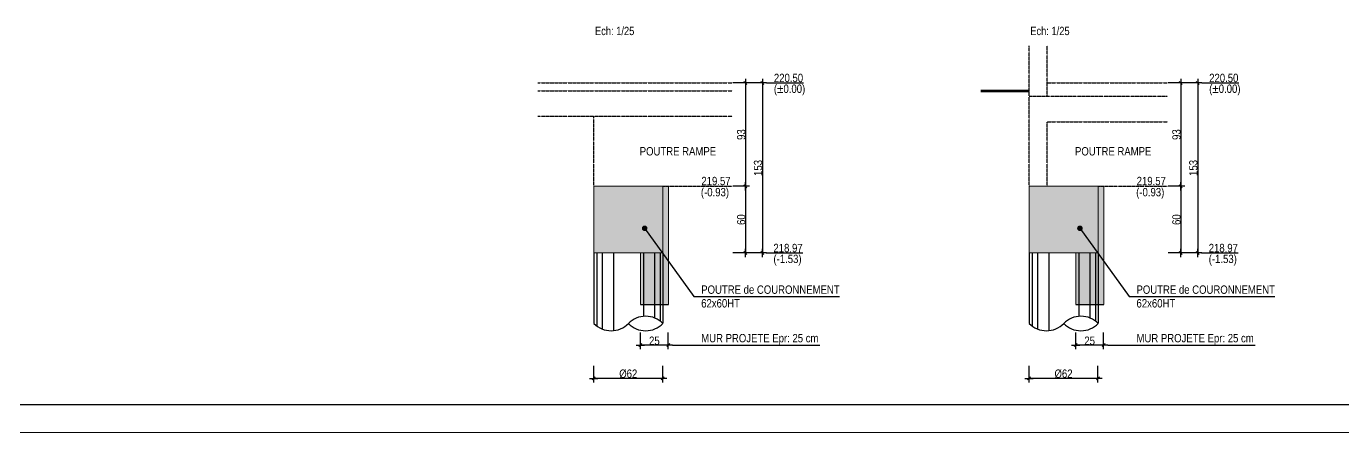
# Model space of a CAD drawing. Header units: millimetres. Extents: x -26249 to 60250, y -21218 to 23336.
# Drawn here: x -4869 to -2500, y 18295 to 19026 of the extents above; entities that cross this region are included whole.
import ezdxf
from ezdxf.enums import TextEntityAlignment as Align

# ---------------------------------------------------------------- set-up
doc = ezdxf.new("R2010")
doc.units = ezdxf.units.MM
doc.linetypes.add('CACHEX2', pattern=[19.05, 12.7, -6.35])
doc.linetypes.add('TIRETPTX2', pattern=[50.8, 25.4, -12.7, 0, -12.7])
for name, color, linetype in [('01_cote_gen', 4, 'Continuous'), ('01_linteaux', 2, 'Continuous'), ('01_poch_murs', 253, 'Continuous'), ('01_texte', 230, 'Continuous'), ('AA_COTES', 2, 'Continuous')]:
    doc.layers.add(name, color=color, linetype=linetype)
doc.layers.add('01_murs_coup', color=5, linetype='Continuous', lineweight=60)
doc.layers.add('01_PIEUX', color=5, linetype='Continuous', lineweight=60)
doc.styles.add('ARIAL NA', font='ARIALN.TTF')
doc.styles.add('MATTE_TXT', font='arial.ttf')
doc.styles.add('STYLE2', font='ARIALN.TTF')
doc.dimstyles.new('JB25', dxfattribs={"dimscale": 0.1, "dimtxt": 150, "dimasz": 15, "dimexe": 0.1, "dimexo": 0.1, "dimgap": 0.09, "dimtad": 1, "dimdec": 1, "dimlfac": 0.5, "dimdsep": 46, "dimtxsty": 'STYLE2', "dimblk1": 'BOND_G', "dimblk2": 'BOND_D', "dimsah": 1, "dimcen": 1.5, "dimdle": 0.01, "dimse1": 1, "dimse2": 1, "dimclrd": 4, "dimclre": 2, "dimclrt": 6, "dimazin": 2, "dimtfac": 2.333333, "dimtdec": 1, "dimtix": 1, "dimtmove": 2, "dimatfit": 3, "dimldrblk": 'BOND_G', "dimfxl": 1, "dimtolj": 1, "dimtzin": 0, "dimarcsym": 0})

# ---------------------------------------------------------------- blocks, each defined once
blk = doc.blocks.new('BOND_G')
at = {"layer": 'AA_COTES', "color": 0}
for p, q in [((5, 0), (-5, 0)), ((1.8, 1.8), (-1.8, -1.8)), ((0, -5), (0, 15))]:
    blk.add_line(p, q, dxfattribs=at)
blk = doc.blocks.new('BOND_D')
at = {"layer": 'AA_COTES', "color": 0}
for p, q in [((5, 0), (-5, 0)), ((-1.8, -1.8), (1.8, 1.8)), ((0, 5), (0, -15))]:
    blk.add_line(p, q, dxfattribs=at)
blk = doc.blocks.new('*D378')
at = {"layer": '01_cote_gen', "color": 4, "lineweight": -2, "ltscale": 3, "transparency": 16777216}
blk.add_line((-2791.2, 18736.3), (-2791.2, 18619.3), dxfattribs=at)
at = {"layer": 'Defpoints', "color": 0, "ltscale": 3, "transparency": 16777216}
for p in [(-2849.8, 18737.8), (-2939.9, 18617.8), (-2791.2, 18617.8)]:
    blk.add_point(p, dxfattribs=at)
at = {"layer": '01_cote_gen', "color": 4, "lineweight": -2, "ltscale": 3, "transparency": 16777216, "xscale": 1.5, "yscale": 1.5, "zscale": 1.5}
for name, p, rotation in [('BOND_G', (-2791.2, 18737.8), 90), ('BOND_D', (-2791.2, 18617.8), 270)]:
    blk.add_blockref(name, p, dxfattribs=dict(at, rotation=rotation))
at = {"layer": '01_cote_gen', "color": 6, "ltscale": 3, "transparency": 16777216, "insert": (-2798.9, 18677.8), "char_height": 15, "attachment_point": 5, "rotation": 90, "style": 'STYLE2'}
blk.add_mtext('\\A1;60', dxfattribs=at)
blk = doc.blocks.new('*D120')
at = {"layer": '01_cote_gen', "color": 4, "lineweight": -2, "ltscale": 3, "transparency": 16777216}
blk.add_line((-2791.2, 18922.3), (-2791.2, 18739.3), dxfattribs=at)
at = {"layer": 'Defpoints', "color": 0, "ltscale": 3, "transparency": 16777216}
for p in [(-2783.3, 18923.8), (-2803.9, 18737.8), (-2791.2, 18737.8)]:
    blk.add_point(p, dxfattribs=at)
at = {"layer": '01_cote_gen', "color": 4, "lineweight": -2, "ltscale": 3, "transparency": 16777216, "xscale": 1.5, "yscale": 1.5, "zscale": 1.5}
for name, p, rotation in [('BOND_G', (-2791.2, 18923.8), 90), ('BOND_D', (-2791.2, 18737.8), 270)]:
    blk.add_blockref(name, p, dxfattribs=dict(at, rotation=rotation))
at = {"layer": '01_cote_gen', "color": 6, "ltscale": 3, "transparency": 16777216, "insert": (-2798.9, 18830.8), "char_height": 15, "attachment_point": 5, "rotation": 90, "style": 'STYLE2'}
blk.add_mtext('\\A1;93', dxfattribs=at)
blk = doc.blocks.new('*D121')
at = {"layer": '01_cote_gen', "color": 4, "lineweight": -2, "ltscale": 3, "transparency": 16777216}
blk.add_line((-2931.7, 18452.2), (-2978.7, 18452.2), dxfattribs=at)
at = {"layer": 'Defpoints', "color": 0, "ltscale": 3, "transparency": 16777216}
for p in [(-2980.2, 18474.7), (-2930.2, 18474.7), (-2980.2, 18452.2)]:
    blk.add_point(p, dxfattribs=at)
at = {"layer": '01_cote_gen', "color": 4, "lineweight": -2, "ltscale": 3, "transparency": 16777216, "xscale": 1.5, "yscale": 1.5, "zscale": 1.5, "rotation": 180}
blk.add_blockref('BOND_D', (-2980.2, 18452.2), dxfattribs=at)
at = {"layer": '01_cote_gen', "color": 4, "lineweight": -2, "ltscale": 3, "transparency": 16777216, "xscale": 1.5, "yscale": 1.5, "zscale": 1.5}
blk.add_blockref('BOND_G', (-2930.2, 18452.2), dxfattribs=at)
at = {"layer": '01_cote_gen', "color": 6, "ltscale": 3, "transparency": 16777216, "insert": (-2955.2, 18459.8), "char_height": 15, "attachment_point": 5, "style": 'STYLE2'}
blk.add_mtext('\\A1;25', dxfattribs=at)
blk = doc.blocks.new('*D379')
at = {"layer": '01_cote_gen', "color": 4, "lineweight": -2, "ltscale": 3, "transparency": 16777216}
blk.add_line((-2760.8, 18922.3), (-2760.8, 18619.3), dxfattribs=at)
at = {"layer": 'Defpoints', "color": 0, "ltscale": 3, "transparency": 16777216}
for p in [(-2815, 18923.8), (-2783.7, 18617.8), (-2760.8, 18617.8)]:
    blk.add_point(p, dxfattribs=at)
at = {"layer": '01_cote_gen', "color": 4, "lineweight": -2, "ltscale": 3, "transparency": 16777216, "xscale": 1.5, "yscale": 1.5, "zscale": 1.5}
for name, p, rotation in [('BOND_G', (-2760.8, 18923.8), 90), ('BOND_D', (-2760.8, 18617.8), 270)]:
    blk.add_blockref(name, p, dxfattribs=dict(at, rotation=rotation))
at = {"layer": '01_cote_gen', "color": 6, "ltscale": 3, "transparency": 16777216, "insert": (-2768.5, 18770.8), "char_height": 15, "attachment_point": 5, "rotation": 90, "style": 'STYLE2'}
blk.add_mtext('\\A1;153', dxfattribs=at)
blk = doc.blocks.new('*D122')
at = {"layer": '01_cote_gen', "color": 4, "lineweight": -2, "ltscale": 3, "transparency": 16777216}
blk.add_line((-2941.7, 18392.3), (-3062.7, 18392.3), dxfattribs=at)
at = {"layer": 'Defpoints', "color": 0, "ltscale": 3, "transparency": 16777216}
for p in [(-2940.2, 18479.1), (-3064.2, 18414.8), (-3064.2, 18392.3)]:
    blk.add_point(p, dxfattribs=at)
at = {"layer": '01_cote_gen', "color": 4, "lineweight": -2, "ltscale": 3, "transparency": 16777216, "xscale": 1.5, "yscale": 1.5, "zscale": 1.5, "rotation": 180}
blk.add_blockref('BOND_D', (-3064.2, 18392.3), dxfattribs=at)
at = {"layer": '01_cote_gen', "color": 4, "lineweight": -2, "ltscale": 3, "transparency": 16777216, "xscale": 1.5, "yscale": 1.5, "zscale": 1.5}
blk.add_blockref('BOND_G', (-2940.2, 18392.3), dxfattribs=at)
at = {"layer": '01_cote_gen', "color": 6, "ltscale": 3, "transparency": 16777216, "insert": (-3002.2, 18400.4), "char_height": 15, "attachment_point": 5, "style": 'STYLE2'}
blk.add_mtext('\\A1;%%C62', dxfattribs=at)
blk = doc.blocks.new('*D393')
at = {"layer": '01_cote_gen', "color": 4, "lineweight": -2, "ltscale": 3, "transparency": 16777216}
blk.add_line((-3574.6, 18736.3), (-3574.6, 18619.3), dxfattribs=at)
at = {"layer": 'Defpoints', "color": 0, "ltscale": 3, "transparency": 16777216}
for p in [(-3633.1, 18737.8), (-3723.2, 18617.8), (-3574.6, 18617.8)]:
    blk.add_point(p, dxfattribs=at)
at = {"layer": '01_cote_gen', "color": 4, "lineweight": -2, "ltscale": 3, "transparency": 16777216, "xscale": 1.5, "yscale": 1.5, "zscale": 1.5}
for name, p, rotation in [('BOND_G', (-3574.6, 18737.8), 90), ('BOND_D', (-3574.6, 18617.8), 270)]:
    blk.add_blockref(name, p, dxfattribs=dict(at, rotation=rotation))
at = {"layer": '01_cote_gen', "color": 6, "ltscale": 3, "transparency": 16777216, "insert": (-3582.2, 18677.8), "char_height": 15, "attachment_point": 5, "rotation": 90, "style": 'STYLE2'}
blk.add_mtext('\\A1;60', dxfattribs=at)
blk = doc.blocks.new('*D132')
at = {"layer": '01_cote_gen', "color": 4, "lineweight": -2, "ltscale": 3, "transparency": 16777216}
blk.add_line((-3725, 18392.3), (-3846, 18392.3), dxfattribs=at)
at = {"layer": 'Defpoints', "color": 0, "ltscale": 3, "transparency": 16777216}
for p in [(-3723.5, 18479.1), (-3847.5, 18414.8), (-3847.5, 18392.3)]:
    blk.add_point(p, dxfattribs=at)
at = {"layer": '01_cote_gen', "color": 4, "lineweight": -2, "ltscale": 3, "transparency": 16777216, "xscale": 1.5, "yscale": 1.5, "zscale": 1.5, "rotation": 180}
blk.add_blockref('BOND_D', (-3847.5, 18392.3), dxfattribs=at)
at = {"layer": '01_cote_gen', "color": 4, "lineweight": -2, "ltscale": 3, "transparency": 16777216, "xscale": 1.5, "yscale": 1.5, "zscale": 1.5}
blk.add_blockref('BOND_G', (-3723.5, 18392.3), dxfattribs=at)
at = {"layer": '01_cote_gen', "color": 6, "ltscale": 3, "transparency": 16777216, "insert": (-3785.5, 18400.4), "char_height": 15, "attachment_point": 5, "style": 'STYLE2'}
blk.add_mtext('\\A1;%%C62', dxfattribs=at)
blk = doc.blocks.new('*D133')
at = {"layer": '01_cote_gen', "color": 4, "lineweight": -2, "ltscale": 3, "transparency": 16777216}
blk.add_line((-3715, 18452.2), (-3762, 18452.2), dxfattribs=at)
at = {"layer": 'Defpoints', "color": 0, "ltscale": 3, "transparency": 16777216}
for p in [(-3763.5, 18474.7), (-3713.5, 18474.7), (-3763.5, 18452.2)]:
    blk.add_point(p, dxfattribs=at)
at = {"layer": '01_cote_gen', "color": 4, "lineweight": -2, "ltscale": 3, "transparency": 16777216, "xscale": 1.5, "yscale": 1.5, "zscale": 1.5, "rotation": 180}
blk.add_blockref('BOND_D', (-3763.5, 18452.2), dxfattribs=at)
at = {"layer": '01_cote_gen', "color": 4, "lineweight": -2, "ltscale": 3, "transparency": 16777216, "xscale": 1.5, "yscale": 1.5, "zscale": 1.5}
blk.add_blockref('BOND_G', (-3713.5, 18452.2), dxfattribs=at)
at = {"layer": '01_cote_gen', "color": 6, "ltscale": 3, "transparency": 16777216, "insert": (-3738.5, 18459.8), "char_height": 15, "attachment_point": 5, "style": 'STYLE2'}
blk.add_mtext('\\A1;25', dxfattribs=at)
blk = doc.blocks.new('*D394')
at = {"layer": '01_cote_gen', "color": 4, "lineweight": -2, "ltscale": 3, "transparency": 16777216}
blk.add_line((-3544.1, 18922.3), (-3544.1, 18619.3), dxfattribs=at)
at = {"layer": 'Defpoints', "color": 0, "ltscale": 3, "transparency": 16777216}
for p in [(-3598.3, 18923.8), (-3567.1, 18617.8), (-3544.1, 18617.8)]:
    blk.add_point(p, dxfattribs=at)
at = {"layer": '01_cote_gen', "color": 4, "lineweight": -2, "ltscale": 3, "transparency": 16777216, "xscale": 1.5, "yscale": 1.5, "zscale": 1.5}
for name, p, rotation in [('BOND_G', (-3544.1, 18923.8), 90), ('BOND_D', (-3544.1, 18617.8), 270)]:
    blk.add_blockref(name, p, dxfattribs=dict(at, rotation=rotation))
at = {"layer": '01_cote_gen', "color": 6, "ltscale": 3, "transparency": 16777216, "insert": (-3551.8, 18770.8), "char_height": 15, "attachment_point": 5, "rotation": 90, "style": 'STYLE2'}
blk.add_mtext('\\A1;153', dxfattribs=at)
blk = doc.blocks.new('*D134')
at = {"layer": '01_cote_gen', "color": 4, "lineweight": -2, "ltscale": 3, "transparency": 16777216}
blk.add_line((-3574.6, 18922.3), (-3574.6, 18739.3), dxfattribs=at)
at = {"layer": 'Defpoints', "color": 0, "ltscale": 3, "transparency": 16777216}
for p in [(-3566.6, 18923.8), (-3587.3, 18737.8), (-3574.6, 18737.8)]:
    blk.add_point(p, dxfattribs=at)
at = {"layer": '01_cote_gen', "color": 4, "lineweight": -2, "ltscale": 3, "transparency": 16777216, "xscale": 1.5, "yscale": 1.5, "zscale": 1.5}
for name, p, rotation in [('BOND_G', (-3574.6, 18923.8), 90), ('BOND_D', (-3574.6, 18737.8), 270)]:
    blk.add_blockref(name, p, dxfattribs=dict(at, rotation=rotation))
at = {"layer": '01_cote_gen', "color": 6, "ltscale": 3, "transparency": 16777216, "insert": (-3582.2, 18830.8), "char_height": 15, "attachment_point": 5, "rotation": 90, "style": 'STYLE2'}
blk.add_mtext('\\A1;93', dxfattribs=at)

msp = doc.modelspace()

# ---------------------------------------------------------------- hatches: boundary and pattern name
at = {"layer": '01_poch_murs', "ltscale": 3}
h = msp.add_hatch(color=256, dxfattribs=at)
h.dxf.hatch_style = 1
h.paths.add_polyline_path([(-3723.214, 18737.788), (-3847.214, 18737.788), (-3847.214, 18617.788), (-3723.214, 18617.788)])
h.paths.add_polyline_path([(-3738.214, 18617.788), (-3758.214, 18617.788), (-3758.214, 18525.199), (-3738.214, 18525.199)])
h.paths.add_polyline_path([(-3728.214, 18617.788), (-3738.214, 18617.788), (-3738.214, 18525.199), (-3728.214, 18525.199)])
h.paths.add_polyline_path([(-3713.214, 18737.788), (-3723.214, 18737.788), (-3723.214, 18617.788), (-3728.214, 18617.788), (-3728.214, 18525.199), (-3713.214, 18525.199)])
h.paths.add_polyline_path([(-3758.214, 18617.788), (-3763.214, 18617.788), (-3763.214, 18525.199), (-3758.214, 18525.199)])
h = msp.add_hatch(color=256, dxfattribs=at)
h.dxf.hatch_style = 1
h.paths.add_polyline_path([(-2939.893, 18737.788), (-3063.893, 18737.788), (-3063.893, 18617.788), (-2939.893, 18617.788)])
h.paths.add_polyline_path([(-2954.893, 18617.788), (-2974.893, 18617.788), (-2974.893, 18525.199), (-2954.893, 18525.199)])
h.paths.add_polyline_path([(-2944.893, 18617.788), (-2954.893, 18617.788), (-2954.893, 18525.199), (-2944.893, 18525.199)])
h.paths.add_polyline_path([(-2929.893, 18737.788), (-2939.893, 18737.788), (-2939.893, 18617.788), (-2944.893, 18617.788), (-2944.893, 18525.199), (-2929.893, 18525.199)])
h.paths.add_polyline_path([(-2974.893, 18617.788), (-2979.893, 18617.788), (-2979.893, 18525.199), (-2974.893, 18525.199)])

# ---------------------------------------------------------------- linework, layer by layer
at = {"layer": '01_linteaux', "linetype": 'TIRETPTX2', "ltscale": 0.02}
for p, q in [((-3063.893, 18737.788), (-3063.893, 18990.457)), ((-3031.893, 18899.788), (-3031.893, 18990.457)), ((-3948.096, 18923.788), (-3598.307, 18923.788)), ((-3948.096, 18909.788), (-3598.307, 18909.788)), ((-3031.893, 18923.788), (-2814.986, 18923.788)), ((-3063.893, 18899.788), (-2814.986, 18899.788)), ((-3948.096, 18863.788), (-3598.307, 18863.788)), ((-3847.214, 18737.788), (-3847.214, 18863.788)), ((-3031.893, 18853.788), (-2814.986, 18853.788)), ((-3031.893, 18737.788), (-3031.893, 18853.788)), ((-3723.214, 18737.788), (-3598.307, 18737.788)), ((-2939.893, 18737.788), (-2814.986, 18737.788))]:
    msp.add_line(p, q, dxfattribs=at)
at = {"layer": '01_linteaux'}
for p, q in [((-3847.214, 18617.788), (-3847.214, 18490.961)), ((-3063.893, 18617.788), (-3063.893, 18490.961))]:
    msp.add_line(p, q, dxfattribs=at)
at = {"layer": '01_linteaux', "linetype": 'CACHEX2', "ltscale": 0.05}
for p, q in [((-3723.214, 18617.788), (-3723.214, 18490.961)), ((-2939.893, 18617.788), (-2939.893, 18490.961))]:
    msp.add_line(p, q, dxfattribs=at)
at = {"layer": '01_linteaux', "const_width": 5}
msp.add_lwpolyline([(-3063.893, 18909.271), (-3151.599, 18909.271)], dxfattribs=at)
at = {"layer": '01_linteaux'}
for centre, start, end in [((-3754.214, 18460.821), 44.193871, 135.806129), ((-2970.893, 18460.821), 44.193871, 135.806129), ((-3816.214, 18521.101), 224.193871, 315.806129), ((-3754.214, 18521.101), 224.193871, 315.806129), ((-3032.893, 18521.101), 224.193871, 315.806129), ((-2970.893, 18521.101), 224.193871, 315.806129)]:
    msp.add_arc(centre, 43.237, start, end, dxfattribs=at)
at = {"layer": '01_murs_coup', "linetype": 'Continuous', "lineweight": 5}
msp.add_line((1506.825, 18294.572), (-9943.175, 18294.572), dxfattribs=at)
at = {"layer": '01_PIEUX', "linetype": 'Continuous', "lineweight": 5}
for p, q in [((-3847.214, 18737.788), (-3713.214, 18737.788)), ((-3847.214, 18737.788), (-3847.214, 18617.788)), ((-3723.214, 18617.788), (-3723.214, 18737.788)), ((-3713.214, 18737.788), (-3713.214, 18525.199)), ((-3063.893, 18737.788), (-2929.893, 18737.788)), ((-3063.893, 18737.788), (-3063.893, 18617.788)), ((-2939.893, 18617.788), (-2939.893, 18737.788)), ((-2929.893, 18737.788), (-2929.893, 18525.199)), ((-3847.214, 18617.788), (-3723.214, 18617.788)), ((-3763.214, 18617.788), (-3763.214, 18525.199)), ((-3063.893, 18617.788), (-2939.893, 18617.788)), ((-2979.893, 18617.788), (-2979.893, 18525.199))]:
    msp.add_line(p, q, dxfattribs=at)
at = {"layer": '01_poch_murs'}
for p, q in [((-3842.214, 18617.788), (-3842.214, 18486.555)), ((-3832.214, 18617.788), (-3832.214, 18480.934)), ((-3812.214, 18617.788), (-3812.214, 18478.05)), ((-3758.214, 18617.788), (-3758.214, 18503.873)), ((-3738.214, 18617.788), (-3738.214, 18500.989)), ((-3728.214, 18617.788), (-3728.214, 18495.367)), ((-3058.893, 18617.788), (-3058.893, 18486.555)), ((-3048.893, 18617.788), (-3048.893, 18480.934)), ((-3028.893, 18617.788), (-3028.893, 18478.05)), ((-2974.893, 18617.788), (-2974.893, 18503.873)), ((-2954.893, 18617.788), (-2954.893, 18500.989)), ((-2944.893, 18617.788), (-2944.893, 18495.367))]:
    msp.add_line(p, q, dxfattribs=at)
at = {"layer": '01_poch_murs', "ltscale": 3}
for p, q in [((-3763.214, 18525.199), (-3713.214, 18525.199)), ((-2979.893, 18525.199), (-2929.893, 18525.199))]:
    msp.add_line(p, q, dxfattribs=at)
at = {"layer": '01_texte'}
for p, q in [((-3536.616, 18923.788), (-3470.29, 18923.788)), ((-2753.295, 18923.788), (-2686.969, 18923.788)), ((-3756.011, 18662.201), (-3667.472, 18539.442)), ((-2972.69, 18662.201), (-2884.151, 18539.442)), ((-3537.425, 18617.788), (-3471.099, 18617.788)), ((-2754.104, 18617.788), (-2687.778, 18617.788)), ((-3667.472, 18539.442), (-3405.305, 18539.442)), ((-2884.151, 18539.442), (-2621.984, 18539.442)), ((-3706.039, 18452.157), (-3440.768, 18452.157)), ((-2922.718, 18452.157), (-2657.447, 18452.157)), ((1506.825, 18344.572), (-9893.175, 18344.572))]:
    msp.add_line(p, q, dxfattribs=at)
at = {"layer": '01_texte', "const_width": 5}
for points in [[(-3758.511, 18662.201, 1), (-3753.511, 18662.201, 1)], [(-2975.19, 18662.201, 1), (-2970.19, 18662.201, 1)]]:
    msp.add_lwpolyline(points, format="xyb", close=True, dxfattribs=at)

# ---------------------------------------------------------------- texts
at = {"layer": '01_texte', "style": 'MATTE_TXT', "width": 0.8}
for p in [(-3809.988, 19005.223), (-3026.667, 19005.223)]:
    msp.add_text('Ech: 1/25', height=15, dxfattribs=at).set_placement(p, align=Align.BOTTOM_CENTER)
at = {"layer": '01_texte', "style": 'ARIAL NA'}
for s, p in [('220.50', (-3523.414, 18925.24)), ('220.50', (-2740.093, 18925.24)), ('(%%P0.00)', (-3523.414, 18905.765)), ('(%%P0.00)', (-2740.093, 18905.765)), ('POUTRE RAMPE', (-3764.882, 18793.269)), ('POUTRE RAMPE', (-2981.561, 18793.269)), ('219.57', (-3653.901, 18739.735)), ('219.57', (-2870.58, 18739.735)), ('(-0.93)', (-3654.765, 18719.765)), ('(-0.93)', (-2871.444, 18719.765)), ('218.97', (-3524.222, 18619.24)), ('218.97', (-2740.901, 18619.24)), ('(-1.53)', (-3524.222, 18599.765)), ('(-1.53)', (-2740.901, 18599.765)), ('POUTRE de COURONNEMENT', (-3654.21, 18544.401)), ('POUTRE de COURONNEMENT', (-2870.889, 18544.401)), ('62x60HT', (-3654.21, 18519.793)), ('62x60HT', (-2870.889, 18519.793)), ('MUR PROJETE Epr: 25 cm', (-3654.21, 18457.116)), ('MUR PROJETE Epr: 25 cm', (-2870.889, 18457.116))]:
    msp.add_text(s, height=15, dxfattribs=at).set_placement(p)

# ---------------------------------------------------------------- dimensions: what is measured, and where the dimension line sits
at = {"layer": '01_cote_gen', "ltscale": 3}
for base, p1, p2, picture, middle in [((-3544.116, 18617.788), (-3598.307, 18923.788), (-3567.06, 18617.788), '*D394', (-3551.784, 18770.788)), ((-3574.56, 18737.788), (-3566.616, 18923.788), (-3587.26, 18737.788), '*D134', (-3582.228, 18830.788)), ((-2760.795, 18617.788), (-2814.986, 18923.788), (-2783.739, 18617.788), '*D379', (-2768.463, 18770.788)), ((-2791.239, 18737.788), (-2783.295, 18923.788), (-2803.939, 18737.788), '*D120', (-2798.907, 18830.788)), ((-3574.56, 18617.788), (-3633.108, 18737.788), (-3723.214, 18617.788), '*D393', (-3582.228, 18677.788)), ((-2791.239, 18617.788), (-2849.787, 18737.788), (-2939.893, 18617.788), '*D378', (-2798.907, 18677.788))]:
    dim = msp.add_linear_dim(base=base, p1=p1, p2=p2, angle=90, dimstyle='JB25', dxfattribs=at)
    dim.commit()
    dim.dimension.update_dxf_attribs({"geometry": picture, "text_midpoint": middle})
for base, p1, p2, picture, middle in [((-3847.539, 18392.317), (-3723.539, 18479.125), (-3847.539, 18414.817), '*D132', (-3785.539, 18400.404)), ((-3064.218, 18392.317), (-2940.218, 18479.125), (-3064.218, 18414.817), '*D122', (-3002.218, 18400.404))]:
    dim = msp.add_linear_dim(base=base, p1=p1, p2=p2, text='%%C62', dimstyle='JB25', dxfattribs=at)
    dim.commit()
    dim.dimension.update_dxf_attribs({"geometry": picture, "text_midpoint": middle})
for base, p1, p2, picture, middle in [((-3763.539, 18452.157), (-3713.539, 18474.657), (-3763.539, 18474.657), '*D133', (-3738.539, 18459.825)), ((-2980.218, 18452.157), (-2930.218, 18474.657), (-2980.218, 18474.657), '*D121', (-2955.218, 18459.825))]:
    dim = msp.add_linear_dim(base=base, p1=p1, p2=p2, dimstyle='JB25', dxfattribs=at)
    dim.commit()
    dim.dimension.update_dxf_attribs({"geometry": picture, "text_midpoint": middle})

doc.saveas('drawing.dxf')
